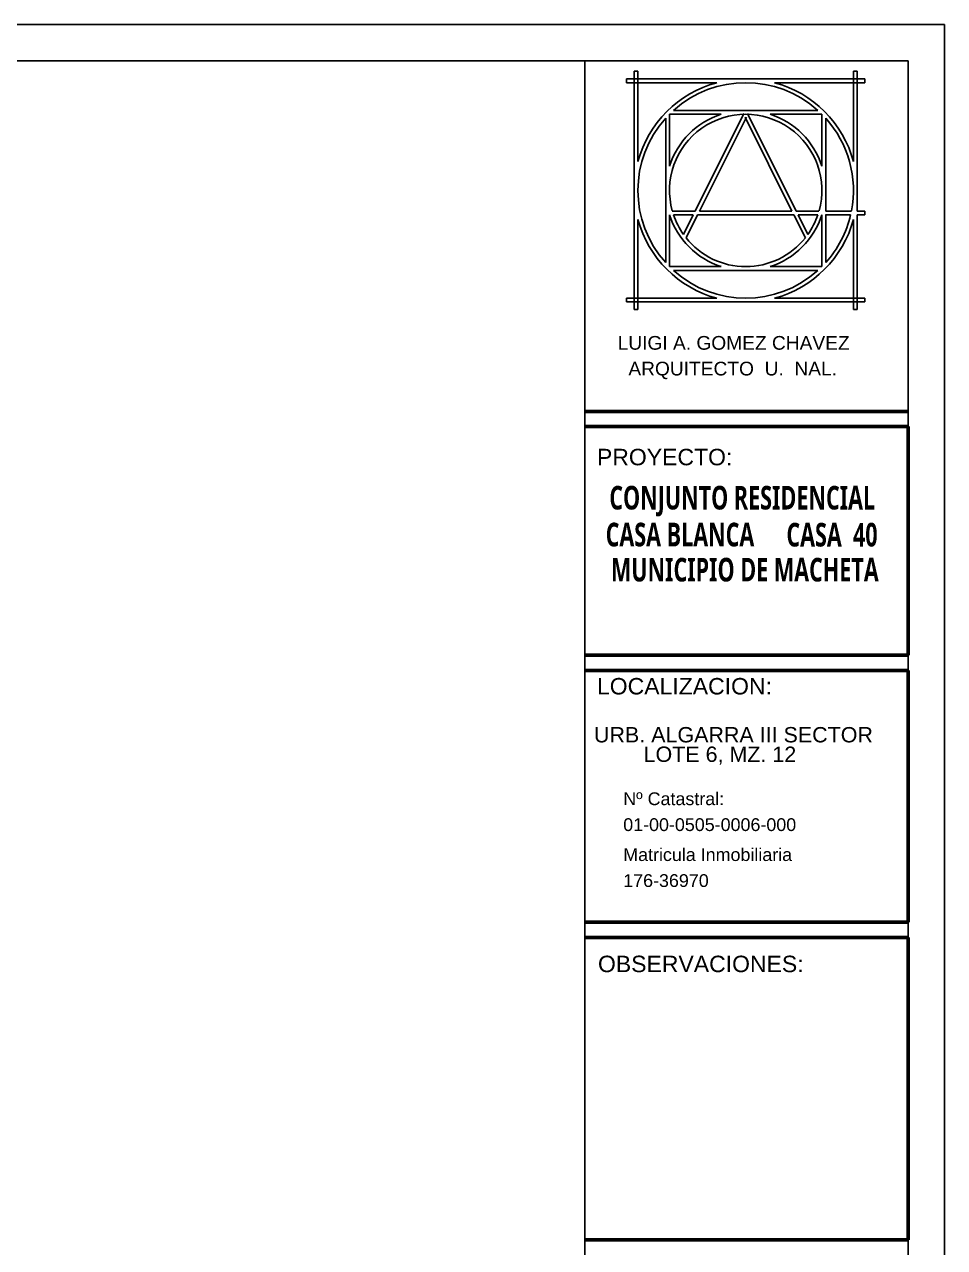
# Model space of a CAD drawing. Header units: metres. Extents: x -50 to 76, y -61 to 14.
# Drawn here: x 63.28 to 75.96, y -42.69 to -25.83 of the extents above; entities that cross this region are included whole.
import ezdxf

# ---------------------------------------------------------------- set-up
doc = ezdxf.new("R2010")
doc.units = ezdxf.units.M
doc.header["$MEASUREMENT"] = 0
for name, color, linetype, lineweight in [('COTA10', 153, 'Continuous', 13), ('MARGEN', 6, 'Continuous', 35), ('muros', 7, 'Continuous', 60), ('VIGUETAS', 38, 'Continuous', 9), ('VP', 2, 'Continuous', 25)]:
    doc.layers.add(name, color=color, linetype=linetype, lineweight=lineweight)
doc.styles.add('ROMANS', font='romans', dxfattribs={"width": 0.7})
doc.styles.add('style1', font='swissk.ttf')

# ---------------------------------------------------------------- blocks, each defined once
blk = doc.blocks.new('logo')
at = {"layer": 'VP'}
for p, q in [((681.085, -156.718), (681.085, -159.534)), ((681.085, -156.718), (681.13, -156.718)), ((681.13, -156.718), (681.13, -157.785)), ((683.676, -156.718), (683.676, -157.785)), ((683.676, -156.718), (683.721, -156.718)), ((683.721, -156.718), (683.721, -158.369)), ((680.995, -156.808), (683.811, -156.808)), ((680.995, -156.808), (680.995, -156.853)), ((680.995, -156.853), (682.061, -156.853)), ((682.744, -156.853), (683.811, -156.853)), ((683.811, -156.808), (683.811, -156.853)), ((681.503, -157.226), (682.115, -157.226)), ((681.503, -157.226), (681.503, -157.838)), ((681.55, -157.181), (683.256, -157.181)), ((682.383, -157.216), (681.806, -158.369)), ((682.423, -157.216), (682.999, -158.369)), ((682.691, -157.226), (683.303, -157.226)), ((683.303, -157.226), (683.303, -157.838)), ((681.458, -157.273), (681.458, -158.979)), ((682.411, -157.26), (681.857, -158.369)), ((682.395, -157.26), (682.949, -158.369)), ((683.348, -157.273), (683.348, -158.369)), ((681.536, -158.369), (681.806, -158.369)), ((681.857, -158.369), (682.949, -158.369)), ((682.999, -158.369), (683.269, -158.369)), ((683.348, -158.369), (683.652, -158.369)), ((683.72, -158.369), (683.81, -158.369)), ((683.81, -158.369), (683.81, -158.414)), ((681.13, -158.468), (681.13, -159.534)), ((681.503, -158.414), (681.503, -159.026)), ((681.55, -158.414), (681.784, -158.414)), ((681.784, -158.414), (681.668, -158.646)), ((681.834, -158.414), (681.698, -158.686)), ((681.834, -158.414), (682.972, -158.414)), ((682.972, -158.414), (683.108, -158.686)), ((683.022, -158.414), (683.138, -158.646)), ((683.022, -158.414), (683.256, -158.414)), ((683.303, -158.414), (683.303, -159.026)), ((683.347, -158.414), (683.643, -158.414)), ((683.348, -158.414), (683.348, -158.979)), ((683.676, -158.468), (683.676, -159.534)), ((683.72, -158.414), (683.81, -158.414)), ((683.721, -158.414), (683.721, -159.534)), ((681.503, -159.026), (682.115, -159.026)), ((681.55, -159.071), (683.256, -159.071)), ((682.691, -159.026), (683.303, -159.026)), ((680.995, -159.399), (682.061, -159.399)), ((680.995, -159.399), (680.995, -159.444)), ((682.744, -159.399), (683.811, -159.399)), ((683.811, -159.399), (683.811, -159.444)), ((680.995, -159.444), (683.811, -159.444)), ((681.085, -159.534), (681.13, -159.534)), ((683.676, -159.534), (683.721, -159.534))]:
    blk.add_line(p, q, dxfattribs=at)
for radius, start, end in [(1.318, 105.0185, 164.9815), (1.273, 47.9323, 132.0677), (1.318, 15.0185, 74.9815), (0.9, 344.352, 195.648), (0.945, 107.7528, 162.2472), (0.945, 17.7528, 72.2472), (1.273, 137.9323, 222.0677), (1.273, 349.0065, 42.0677), (1.318, 195.0185, 254.9815), (0.945, 197.7528, 252.2472), (0.9, 198.6464, 215.2569), (0.945, 287.7528, 342.2472), (1.318, 285.0185, 344.9815), (0.9, 324.7431, 341.3536), (1.273, 317.9323, 346.9355), (0.9, 218.4605, 321.5395), (1.273, 227.9323, 312.0677)]:
    blk.add_arc((682.403, -158.126), radius, start, end, dxfattribs=at)
blk = doc.blocks.new('FORMATO')
for p, q in [((-116.387, -6.272), (-56.387, -6.272)), ((-56.387, -6.272), (-56.387, -41.272)), ((-115.887, -6.772), (-56.887, -6.772)), ((-61.344, -6.772), (-61.344, -40.725)), ((-56.887, -6.772), (-56.887, -40.772))]:
    blk.add_line(p, q)
at = {"layer": 'MARGEN'}
blk.add_line((-61.344, -18.647), (-56.887, -18.647), dxfattribs=at)
at = {"layer": 'muros'}
for p, q in [((-61.344, -11.606), (-56.887, -11.606)), ((-61.344, -11.816), (-56.887, -11.816)), ((-56.887, -11.816), (-56.887, -14.966)), ((-61.344, -14.966), (-56.887, -14.966)), ((-61.344, -15.176), (-56.887, -15.176)), ((-56.887, -15.176), (-56.887, -18.647)), ((-61.344, -18.647), (-56.887, -18.647)), ((-61.344, -18.647), (-56.887, -18.647)), ((-61.344, -18.857), (-56.887, -18.857)), ((-56.887, -18.857), (-56.887, -23.027)), ((-61.344, -23.027), (-56.887, -23.027))]:
    blk.add_line(p, q, dxfattribs=at)
at = {"layer": 'COTA10', "linetype": 'Continuous', "lineweight": 18, "xscale": 1.166666666666667, "yscale": 1.166666666666667, "zscale": 1.166666666666667}
blk.add_blockref('logo', (-855.264, 175.92), dxfattribs=at)
at = {"layer": 'muros', "style": 'style1'}
for s, height, p in [('PROYECTO:', 0.2268, (-61.177, -12.349)), ('LOCALIZACION:', 0.2268, (-61.177, -15.508)), ('URB. ALGARRA III SECTOR', 0.21168, (-61.218, -16.169)), ('LOTE 6, MZ. 12', 0.21168, (-60.534, -16.438)), ('OBSERVACIONES:', 0.2268, (-61.163, -19.336))]:
    blk.add_text(s, height=height, dxfattribs=at).set_placement(p)
at = {"layer": 'muros', "lineweight": 20, "style": 'style1'}
for s, p in [('Nº Catastral: ', (-60.815, -17.034)), ('01-00-0505-0006-000', (-60.815, -17.391)), ('Matricula Inmobiliaria', (-60.815, -17.804)), ('176-36970', (-60.815, -18.162))]:
    blk.add_text(s, height=0.1764, dxfattribs=at).set_placement(p)
at = {"layer": 'VP', "style": 'style1'}
for s, p in [('LUIGI A. GOMEZ CHAVEZ', (-60.892, -10.756)), ('ARQUITECTO  U.  NAL.', (-60.744, -11.111))]:
    blk.add_text(s, height=0.189, dxfattribs=at).set_placement(p)

msp = doc.modelspace()

# ---------------------------------------------------------------- block references
msp.add_blockref('FORMATO', (132.348, -19.558))

# ---------------------------------------------------------------- texts
at = {"layer": 'VIGUETAS', "color": 1, "char_height": 0.32577, "attachment_point": 1, "style": 'ROMANS'}
for s, insert, width in [('{\\fYu Gothic UI Semibold|b0|i0|c0|p34;CONJUNTO RESIDENCIAL  }', (71.341, -32.191), 4.19663), ('{\\fYu Gothic UI Semibold|b0|i0|c0|p34;CASA BLANCA}', (71.291, -32.699), 2.53752), ('{\\fYu Gothic UI Semibold|b0|i0|c0|p34;CASA  40}', (73.782, -32.701), 1.6256), ('{\\fYu Gothic UI Semibold|b0|i0|c0|p34;MUNICIPIO DE MACHETA}', (71.364, -33.183), 4.35489)]:
    msp.add_mtext(s, dxfattribs=dict(at, insert=insert, width=width))

doc.saveas('drawing.dxf')
